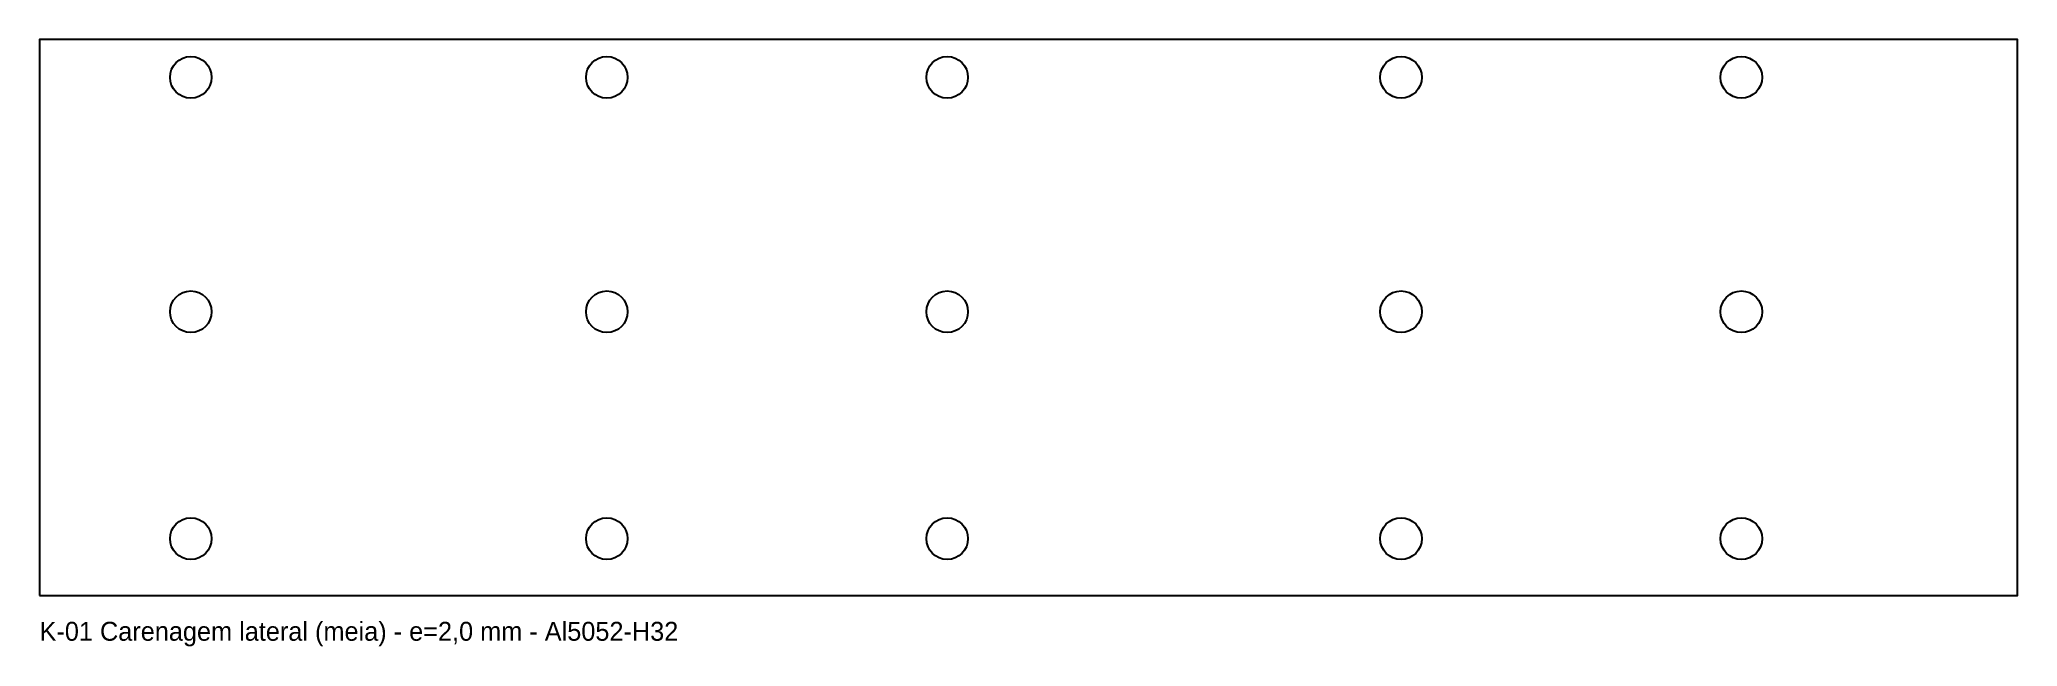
# Model space of a CAD drawing. Header units: millimetres. Extents: x 0 to 523, y -14 to 147.
import ezdxf

# ---------------------------------------------------------------- set-up
doc = ezdxf.new("R2010")
doc.units = ezdxf.units.MM

msp = doc.modelspace()

# ---------------------------------------------------------------- linework, layer by layer
at = {"layer": 'CORTE'}
msp.add_lwpolyline([(0, 0), (523, 0), (523, 147), (0, 147)], close=True, dxfattribs=at)
at = {"layer": 'FUROS'}
for centre in [(40, 137), (150, 137), (240, 137), (360, 137), (450, 137), (40, 75), (150, 75), (240, 75), (360, 75), (450, 75), (40, 15), (150, 15), (240, 15), (360, 15), (450, 15)]:
    msp.add_circle(centre, 5.5, dxfattribs=at)

# ---------------------------------------------------------------- texts
at = {"layer": 'GRAVAR-NAO'}
msp.add_text('K-01 Carenagem lateral (meia) - e=2,0 mm - Al5052-H32', height=5, dxfattribs=at).set_placement((0, -12))

doc.saveas('drawing.dxf')
